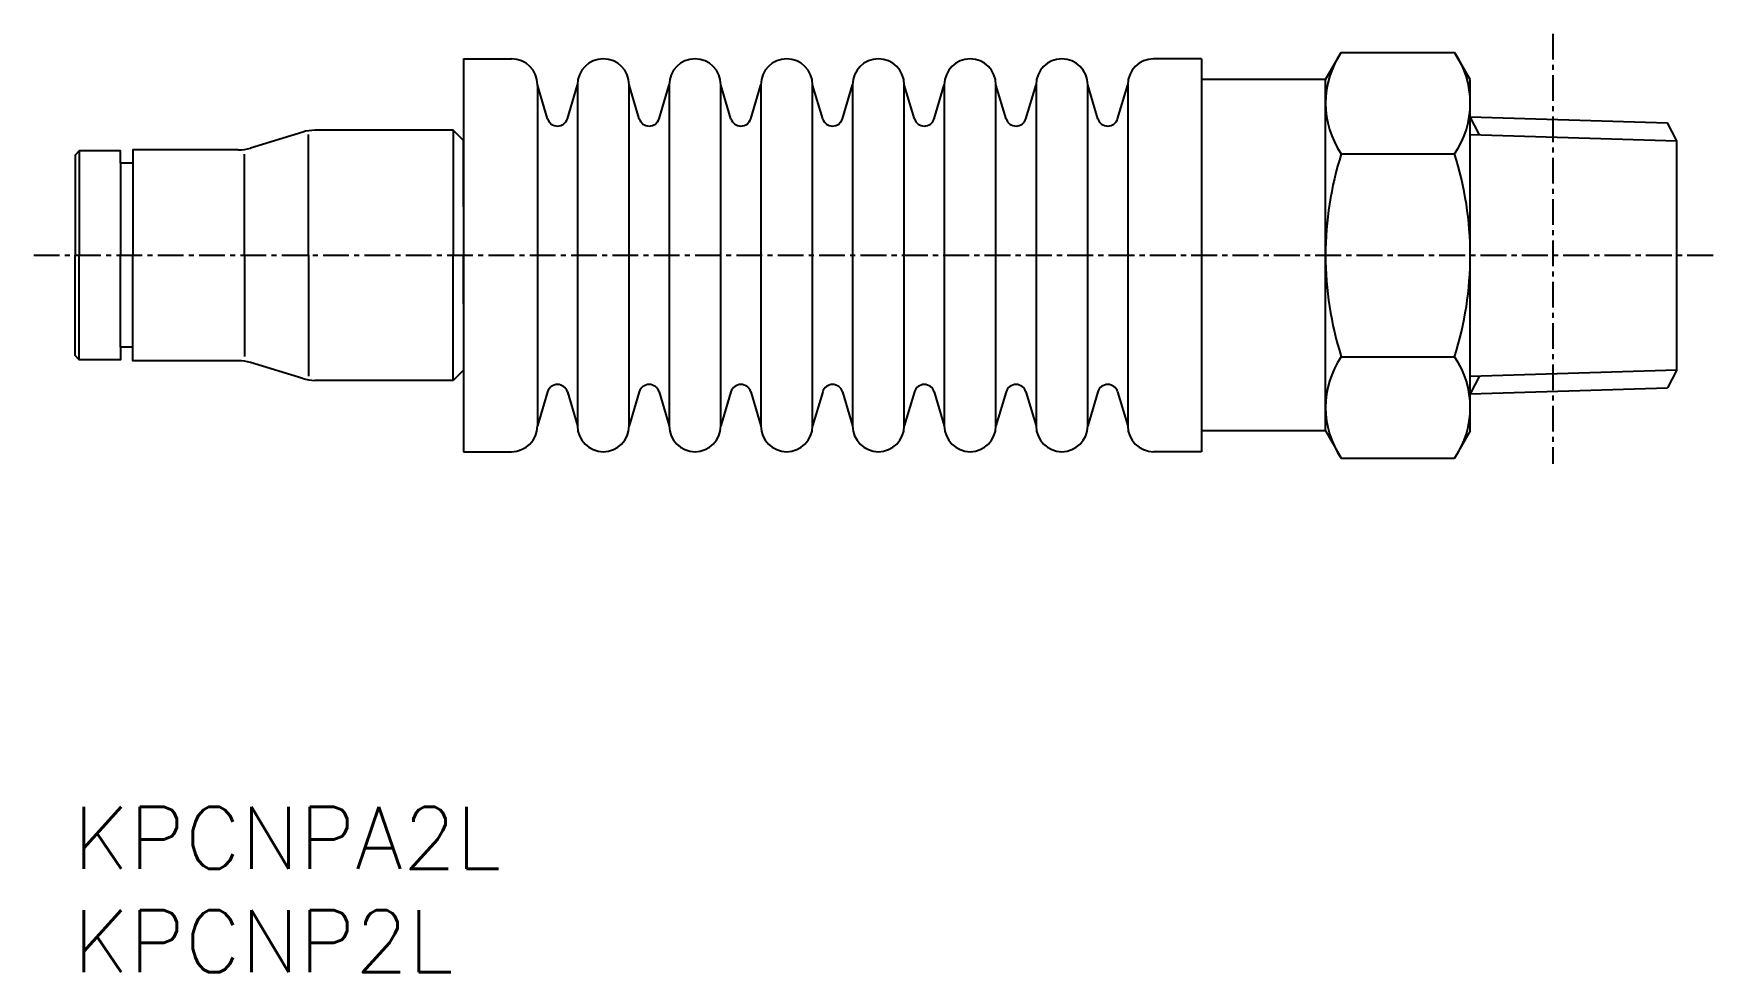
# Model space of a CAD drawing. Extents: x 91.6 to 173.1, y 73.7 to 119.1.
import ezdxf
from ezdxf.enums import TextEntityAlignment as Align

# ---------------------------------------------------------------- set-up
doc = ezdxf.new("R2010")
doc.units = 0
doc.linetypes.add('CENTER', pattern=[2, 1.25, -0.25, 0.25, -0.25])
doc.layers.get('0').update_dxf_attribs({"linetype": 'CONTINUOUS'})
doc.layers.add('CENTER', color=1, linetype='CENTER')
doc.styles.get("Standard").update_dxf_attribs({"font": 'txt.shx', "bigfont": 'extfont.shx'})

msp = doc.modelspace()

# ---------------------------------------------------------------- linework, layer by layer
at = {"color": 7, "linetype": 'CONTINUOUS'}
for p, q in [((154.097, 116.865), (154.856, 118.18)), ((154.856, 118.18), (160.338, 118.18)), ((161.097, 116.865), (160.338, 118.18)), ((112.397, 117.865), (112.397, 98.865)), ((112.397, 117.865), (114.717, 117.865)), ((148.097, 117.865), (145.777, 117.865)), ((148.097, 117.865), (148.097, 98.865)), ((115.967, 116.615), (115.967, 100.115)), ((116.457, 114.973), (115.967, 116.615)), ((117.415, 114.973), (117.904, 116.615)), ((117.904, 116.615), (117.904, 100.115)), ((120.894, 114.973), (120.404, 116.615)), ((120.404, 100.115), (120.404, 116.615)), ((121.852, 114.973), (122.341, 116.615)), ((122.341, 116.615), (122.341, 100.115)), ((125.331, 114.973), (124.841, 116.615)), ((124.841, 100.115), (124.841, 116.615)), ((126.289, 114.973), (126.778, 116.615)), ((126.778, 116.615), (126.778, 100.115)), ((129.768, 114.973), (129.278, 116.615)), ((129.278, 100.115), (129.278, 116.615)), ((130.726, 114.973), (131.215, 116.615)), ((131.215, 116.615), (131.215, 100.115)), ((134.205, 114.973), (133.715, 116.615)), ((133.715, 100.115), (133.715, 116.615)), ((135.163, 114.973), (135.652, 116.615)), ((135.652, 116.615), (135.652, 100.115)), ((138.642, 114.973), (138.152, 116.615)), ((138.152, 100.115), (138.152, 116.615)), ((139.6, 114.973), (140.089, 116.615)), ((140.089, 116.615), (140.089, 100.115)), ((142.589, 100.115), (142.589, 116.615)), ((143.079, 114.973), (142.589, 116.615)), ((144.037, 114.973), (144.527, 116.615)), ((144.527, 116.615), (144.527, 100.115)), ((154.097, 116.865), (148.097, 116.865)), ((154.097, 99.865), (154.097, 116.865)), ((154.097, 99.865), (154.097, 116.865)), ((154.097, 99.865), (154.097, 116.865)), ((161.097, 99.865), (161.097, 116.865)), ((161.097, 99.865), (161.097, 116.865)), ((161.097, 115.068), (170.644, 114.77)), ((104.611, 114.327), (102.083, 113.553)), ((104.897, 108.365), (104.897, 114.215)), ((111.897, 114.415), (105.197, 114.415)), ((112.397, 113.915), (111.897, 114.415)), ((111.897, 114.415), (111.897, 108.365)), ((171.097, 113.9), (170.644, 114.77)), ((93.797, 113.415), (93.797, 108.365)), ((112.397, 110.715), (112.397, 113.915)), ((171.097, 102.83), (171.097, 113.9)), ((95.797, 112.815), (95.797, 108.365)), ((96.397, 112.815), (96.397, 108.365)), ((101.797, 108.365), (101.797, 113.265)), ((154.856, 113.272), (160.338, 113.272)), ((112.397, 110.715), (112.397, 108.365)), ((93.797, 103.315), (93.797, 108.365)), ((95.797, 103.915), (95.797, 108.365)), ((96.397, 103.915), (96.397, 108.365)), ((101.797, 108.365), (101.797, 103.465)), ((104.897, 108.365), (104.897, 102.515)), ((111.897, 102.315), (111.897, 108.365)), ((112.397, 106.015), (112.397, 108.365)), ((112.397, 106.015), (112.397, 102.815)), ((104.611, 102.403), (102.083, 103.177)), ((112.397, 102.815), (111.897, 102.315)), ((154.856, 103.457), (160.338, 103.457)), ((171.097, 102.83), (170.644, 101.96)), ((111.897, 102.315), (105.197, 102.315)), ((161.097, 101.662), (170.644, 101.96)), ((116.457, 101.757), (115.967, 100.115)), ((117.415, 101.757), (117.904, 100.115)), ((120.894, 101.757), (120.404, 100.115)), ((121.852, 101.757), (122.341, 100.115)), ((125.331, 101.757), (124.841, 100.115)), ((126.289, 101.757), (126.778, 100.115)), ((129.768, 101.757), (129.278, 100.115)), ((130.726, 101.757), (131.215, 100.115)), ((134.205, 101.757), (133.715, 100.115)), ((135.163, 101.757), (135.652, 100.115)), ((138.642, 101.757), (138.152, 100.115)), ((139.6, 101.757), (140.089, 100.115)), ((143.079, 101.757), (142.589, 100.115)), ((144.037, 101.757), (144.527, 100.115)), ((154.097, 99.865), (148.097, 99.865)), ((154.097, 99.865), (154.856, 98.55)), ((161.097, 99.865), (160.338, 98.55)), ((112.397, 98.865), (114.717, 98.865)), ((148.097, 98.865), (145.777, 98.865)), ((154.856, 98.55), (160.338, 98.55))]:
    msp.add_line(p, q, dxfattribs=at)
at = {"color": 3, "linetype": 'CONTINUOUS'}
for p, q in [((161.55, 114.198), (161.097, 115.068)), ((161.097, 114.212), (171.097, 113.9)), ((161.097, 102.518), (171.097, 102.83)), ((161.55, 102.532), (161.097, 101.662))]:
    msp.add_line(p, q, dxfattribs=at)
at = {"color": 7, "linetype": 'CONTINUOUS'}
for points in [[(101.497, 113.465), (96.397, 113.465), (96.397, 112.815), (95.797, 112.815), (95.797, 113.415), (93.797, 113.415), (93.597, 113.215), (93.597, 108.365)], [(101.497, 103.265), (96.397, 103.265), (96.397, 103.915), (95.797, 103.915), (95.797, 103.315), (93.797, 103.315), (93.597, 103.515), (93.597, 108.365)]]:
    msp.add_lwpolyline(points, dxfattribs=at)
for centre, radius, start, end in [((158.442, 115.726), 4.345, 145.61572, 214.38427), ((156.752, 115.726), 4.345, 325.61573, 34.38428), ((114.717, 116.615), 1.25, 0, 90), ((119.154, 116.615), 1.25, 0, 180), ((123.591, 116.615), 1.25, 0, 180), ((128.028, 116.615), 1.25, 0, 180), ((132.465, 116.615), 1.25, 0, 180), ((136.902, 116.615), 1.25, 0, 180), ((141.339, 116.615), 1.25, 0, 180), ((145.777, 116.615), 1.25, 90, 180), ((116.936, 115.116), 0.5, 196.59426, 343.40574), ((121.373, 115.116), 0.5, 196.59426, 343.40574), ((125.81, 115.116), 0.5, 196.59426, 343.40574), ((130.247, 115.116), 0.5, 196.59426, 343.40574), ((134.684, 115.116), 0.5, 196.59426, 343.40574), ((139.121, 115.116), 0.5, 196.59426, 343.40574), ((143.558, 115.116), 0.5, 196.59426, 343.40574), ((105.197, 112.415), 2, 90, 107.03784), ((101.497, 115.465), 2, 270.00003, 287.03767), ((170.338, 108.365), 16.241, 162.41203, 197.58797), ((144.856, 108.365), 16.241, 342.41203, 17.58797), ((101.497, 101.265), 2, 72.96233, 89.99997), ((158.442, 101.004), 4.345, 145.61573, 214.38428), ((156.752, 101.004), 4.345, 325.61572, 34.38427), ((105.197, 104.315), 2, 252.96216, 270), ((116.936, 101.614), 0.5, 16.59426, 163.40574), ((121.373, 101.614), 0.5, 16.59426, 163.40574), ((125.81, 101.614), 0.5, 16.59426, 163.40574), ((130.247, 101.614), 0.5, 16.59426, 163.40574), ((134.684, 101.614), 0.5, 16.59426, 163.40574), ((139.121, 101.614), 0.5, 16.59426, 163.40574), ((143.558, 101.614), 0.5, 16.59426, 163.40574), ((114.717, 100.115), 1.25, 270, 0), ((119.154, 100.115), 1.25, 180, 0), ((123.591, 100.115), 1.25, 180, 0), ((128.028, 100.115), 1.25, 180, 0), ((132.465, 100.115), 1.25, 180, 0), ((136.902, 100.115), 1.25, 180, 0), ((141.339, 100.115), 1.25, 180, 0), ((145.777, 100.115), 1.25, 180, 270)]:
    msp.add_arc(centre, radius, start, end, dxfattribs=at)
at = {"layer": 'CENTER', "color": 1, "linetype": 'CENTER'}
for p, q in [((165.087, 119.085), (165.087, 98.283)), ((91.597, 108.365), (173.097, 108.365))]:
    msp.add_line(p, q, dxfattribs=at)

# ---------------------------------------------------------------- texts
at = {"color": 7, "linetype": 'CONTINUOUS'}
for s, p in [('KPCNPA2L', (93.514, 80.179)), ('KPCNP2L', (93.514, 75.179))]:
    msp.add_text(s, height=3, dxfattribs=at).set_placement(p, align=Align.MIDDLE_LEFT)

doc.saveas('drawing.dxf')
